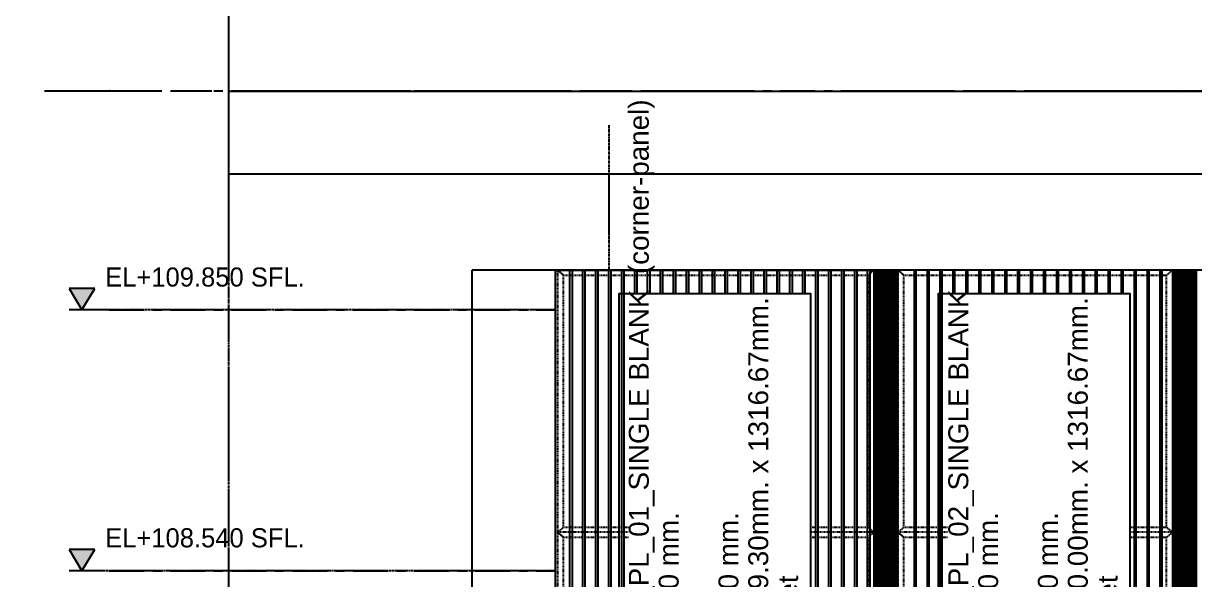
# Model space of a CAD drawing. Header units: millimetres. Extents: x 663313 to 1226001, y 1431724 to 1620898.
# Drawn here: x 798825 to 804707, y 1516100 to 1518894 of the extents above; entities that cross this region are included whole.
import ezdxf
from ezdxf.enums import TextEntityAlignment as Align

# ---------------------------------------------------------------- set-up
doc = ezdxf.new("R2010")
doc.units = ezdxf.units.MM
for name, pattern in [('CENTER', [50.8, 31.75, -6.35, 6.35, -6.35]), ('DPA_Grid _ Level 100', [1000, 550, -160, 130, -160]), ('Grid Line', [22.225, 12.7, -3.175, 3.175, -3.175]), ('HIDDEN', [0.375, 0.25, -0.125]), ('TA_GL_000.70000', [1.925, 0.7, -0.175, 0.175, -0.175, 0.7]), ('TA_HL_001.00000', [6.5, 3.55, -2.95]), ('XKITLINE00', [0]), ('XKITLINE02', [4, 2, -2])]:
    doc.linetypes.add(name, pattern=pattern)
doc.layers.get('Defpoints').update_dxf_attribs({"color": 140})
doc.layers.add('000 - 0_HIDE_OBJ_FRAMING_DEF_SUB', color=1, linetype='Continuous', plot=False)
for name, color, linetype in [('000 - 0_SYM_DWG_GRIDLINE_MAIN_COLOR_251', 251, 'Continuous'), ('000 - 0_SYM_DWG_LEVEL_MAIN_COLOR_2', 2, 'Continuous'), ('000 - 0_SYM_DWG_LEVEL_TEXT', 3, 'Continuous'), ('000 - 0_SYM_DWG_SLOPE-SYM_TEXT_COLOR_3', 3, 'Continuous'), ('000 - ESTIMATE_ASPG_WIPEOUT_', 250, 'Continuous'), ('000 - GRID', 251, 'CENTER'), ('010 - ASPG_EXTR_MAIN_COLOR_2', 2, 'Continuous'), ('010 - ASPG_EXTR_WIPEOUT_', 250, 'Continuous'), ('010 - ASPG_FRAMING_MAIN_COLOR_1', 1, 'Continuous'), ('010 - ASPG_FRAMING_SUB_COLOR_2', 1, 'Continuous'), ('DIM', 1, 'Continuous'), ('REVISE', 3, 'Continuous')]:
    doc.layers.add(name, color=color, linetype=linetype)
doc.layers.add('000 - ESTIMATE_ASPG_MAIN_COLOR_6', color=6, linetype='Continuous', true_color=0xff00ff)
doc.layers.add('000 - ESTIMATE_ASPG_TEXT_COLOR_1', color=1, linetype='Continuous', true_color=0xff0000)
doc.layers.add('000_AREA_ASPG_AREA_HATCH_', color=7, linetype='Continuous', true_color=0xff8700, plot=False)
doc.layers.add('000_AREA_ASPG_AREA_MAIN_COLOR_1', color=7, linetype='Continuous', true_color=0xff8700, plot=False)
for name, color, linetype, lineweight in [('A-FLOR-E', 2, 'Continuous', 9), ('A-GENM', 29, 'Continuous', 9), ('Part', 2, 'Continuous', 0)]:
    doc.layers.add(name, color=color, linetype=linetype, lineweight=lineweight)
doc.styles.add('_Arial', font='arial.ttf')
doc.styles.add('ANGSANA', font='angsana.shx', dxfattribs={"width": 0.9})
doc.styles.add('Arial', font='arial.ttf')
doc.styles.add('Arial_1', font='arial.ttf', dxfattribs={"height": 125})
doc.styles.add('TA', font='', dxfattribs={"height": 4.5})
doc.styles.get('TA').set_extended_font_data('Cordia New')
doc.dimstyles.new('Dim - 40 - Cen', dxfattribs={"dimscale": 0.04, "dimtxt": 3, "dimasz": 1, "dimexe": 0, "dimexo": 2.5, "dimgap": 1.5, "dimtad": 1, "dimdec": 0, "dimlfac": 1000, "dimzin": 1, "dimdsep": 46, "dimtxsty": 'Arial', "dimblk": 'CEN1', "dimcen": 0.09, "dimclrd": 1, "dimclre": 49, "dimclrt": 3, "dimadec": 0, "dimazin": 0, "dimtfac": 1, "dimtdec": 0, "dimtix": 1, "dimtofl": 0, "dimtmove": 2, "dimatfit": 3, "dimfxl": 1, "dimtfill": 1, "dimtfillclr": 256, "dimtolj": 1, "dimtzin": 0, "dimarcsym": 0})
doc.dimstyles.new('Dim - 40 - End', dxfattribs={"dimscale": 0.04, "dimtxt": 3, "dimasz": 1, "dimexe": 0, "dimexo": 2.5, "dimgap": 1.5, "dimtad": 1, "dimdec": 0, "dimlfac": 1000, "dimzin": 1, "dimdsep": 46, "dimtxsty": 'Arial', "dimblk": 'END', "dimcen": 0.09, "dimclrd": 1, "dimclre": 49, "dimclrt": 3, "dimadec": 0, "dimazin": 0, "dimtfac": 1, "dimtdec": 0, "dimtix": 1, "dimtofl": 0, "dimtmove": 2, "dimatfit": 3, "dimfxl": 1, "dimtfill": 1, "dimtfillclr": 256, "dimtolj": 1, "dimtzin": 0, "dimarcsym": 0})

# ---------------------------------------------------------------- blocks, each defined once
blk = doc.blocks.new('*U4804')
at = {"layer": '000 - 0_SYM_DWG_LEVEL_MAIN_COLOR_2'}
blk.add_hatch(color=256, dxfattribs=at).paths.add_polyline_path([(-80.41, 5.18), (-83.4, 0), (-86.39, 5.18)])
blk.add_point((0, 0))
at = {"layer": '000 - 0_SYM_DWG_GRIDLINE_MAIN_COLOR_251'}
blk.add_lwpolyline([(-83.4, 0), (-23.4, 0), (-18.9, 0), (-14.4, 0)], dxfattribs=at)
at = {"layer": '000 - 0_SYM_DWG_LEVEL_MAIN_COLOR_2', "lineweight": 25}
for p, q in [((-80.41, 5.18), (-86.39, 5.18)), ((-86.39, 5.18), (-83.4, 0)), ((-83.4, 0), (-80.41, 5.18))]:
    blk.add_line(p, q, dxfattribs=at)
at = {"layer": '000 - 0_SYM_DWG_LEVEL_TEXT', "style": 'Arial_1'}
for tag, p in [('LV_NAME_1', (-79.18, 11.92)), ('LV_NAME_2', (-79.19, 6.83)), ('LV_NAME_3', (-79.2, 1.74))]:
    blk.add_attdef(tag, p, '', height=3, dxfattribs=at)
blk = doc.blocks.new('*U4805')
at = {"layer": '000 - 0_SYM_DWG_GRIDLINE_MAIN_COLOR_251', "color": 0, "linetype": 'ByBlock', "ltscale": 5}
blk.add_line((20, 0), (-215, 0), dxfattribs=at)
at = {"layer": '000 - 0_SYM_DWG_GRIDLINE_MAIN_COLOR_251', "color": 3}
blk.add_point((-195, 0), dxfattribs=at)
at = {"style": 'TA', "flags": 1}
blk.add_attdef('LOCATION', (6, -6), '', height=4.5, rotation=270, dxfattribs=at)
at = {"layer": '000 - 0_SYM_DWG_SLOPE-SYM_TEXT_COLOR_3', "style": 'Arial'}
blk.add_attdef('GRID-HEAD', text='', height=4, rotation=90, dxfattribs=at).set_placement((40, 0), align=Align.MIDDLE_CENTER)
blk = doc.blocks.new('*U4807')
at = {"layer": '000 - 0_SYM_DWG_GRIDLINE_MAIN_COLOR_251', "color": 0, "linetype": 'ByBlock', "ltscale": 5}
blk.add_line((12, 0), (-308, 0), dxfattribs=at)
at = {"layer": '000 - 0_SYM_DWG_GRIDLINE_MAIN_COLOR_251', "color": 0}
blk.add_point((0, 0), dxfattribs=at)
at = {"style": 'TA', "flags": 1}
blk.add_attdef('LOCATION', (6, -6), '', height=4.5, rotation=270, dxfattribs=at)
blk = doc.blocks.new('W-1-PP18-ST_ENT4_REV00_20260602-143416_ELEVATION_1_DIMS')
at = {"color": 6, "xscale": 50, "yscale": 50, "zscale": 50}
for p, values in [((-600, 110950), {'LV_NAME_1': 'ENTRANCE 4', 'LV_NAME_2': 'UPPER ROOF LEVEL', 'LV_NAME_3': 'FFL +110.950 m.'}), ((-600, 109850), {'LV_NAME_1': 'ENTRANCE 4', 'LV_NAME_2': 'TOP OF BEAM LEVEL', 'LV_NAME_3': 'SFL +109.850 m.'}), ((-600, 108540), {'LV_NAME_1': 'ENTRANCE 4', 'LV_NAME_2': 'TOP OF BEAM LEVEL', 'LV_NAME_3': 'SFL +108.540 m.'})]:
    blk.add_blockref('*U4804', p, dxfattribs=at).add_auto_attribs(values)
at = {"layer": '000 - GRID', "linetype": 'TA_GL_000.70000', "xscale": 50, "yscale": 50, "zscale": 50}
for name, p, rotation in [('*U4805', (0, 101200), 270), ('*U4807', (0, 110950), 180), ('*U4807', (0, 109850), 180), ('*U4807', (0, 108540), 180)]:
    blk.add_blockref(name, p, dxfattribs=dict(at, rotation=rotation))
blk = doc.blocks.new('CEN1')
at = {"color": 1}
for p, q in [((1.5, 0), (-1.5, 0)), ((0, 1.5), (0, -1.5))]:
    blk.add_line(p, q, dxfattribs=at)
at = {"color": 3}
blk.add_circle((0, 0), 0.75, dxfattribs=at)
blk = doc.blocks.new('*D5184')
at = {"layer": '000 - 0_HIDE_OBJ_FRAMING_DEF_SUB', "color": 49, "lineweight": -2, "transparency": 16777216}
for p, q in [((0, 110274.7), (0, 110533.2)), ((1910, 110274.7), (1910, 110533.2))]:
    blk.add_line(p, q, dxfattribs=at)
at = {"layer": '000 - 0_HIDE_OBJ_FRAMING_DEF_SUB', "color": 1, "lineweight": -2, "transparency": 16777216}
blk.add_line((0, 110533.2), (1910, 110533.2), dxfattribs=at)
at = {"layer": 'Defpoints', "color": 0, "transparency": 16777216}
for p in [(1910, 110533.2), (0, 110274.6), (1910, 110274.6)]:
    blk.add_point(p, dxfattribs=at)
at = {"layer": '000 - 0_HIDE_OBJ_FRAMING_DEF_SUB', "color": 1, "lineweight": -2, "transparency": 16777216, "xscale": 0.04, "yscale": 0.04, "zscale": 0.04, "rotation": 180}
blk.add_blockref('CEN1', (0, 110533.2), dxfattribs=at)
at = {"layer": '000 - 0_HIDE_OBJ_FRAMING_DEF_SUB', "color": 1, "lineweight": -2, "transparency": 16777216, "xscale": 0.04, "yscale": 0.04, "zscale": 0.04}
blk.add_blockref('CEN1', (1910, 110533.2), dxfattribs=at)
at = {"layer": '000 - 0_HIDE_OBJ_FRAMING_DEF_SUB', "color": 3, "transparency": 16777216, "insert": (955, 110533.4), "char_height": 0.12, "attachment_point": 5, "style": 'Arial', "bg_fill": 3, "box_fill_scale": 1.1, "bg_fill_color": 256, "bg_fill_true_color": 13158600, "bg_fill_transparency": 0}
blk.add_mtext('\\A1;1910000', dxfattribs=at)
blk = doc.blocks.new('*D5185')
at = {"layer": '000 - 0_HIDE_OBJ_FRAMING_DEF_SUB', "color": 49, "lineweight": -2, "transparency": 16777216}
for p, q in [((1910, 110226.2), (1910, 110533.2)), ((4932, 110226.2), (4932, 110533.2))]:
    blk.add_line(p, q, dxfattribs=at)
at = {"layer": '000 - 0_HIDE_OBJ_FRAMING_DEF_SUB', "color": 1, "lineweight": -2, "transparency": 16777216}
blk.add_line((1910, 110533.2), (4932, 110533.2), dxfattribs=at)
at = {"layer": 'Defpoints', "color": 0, "transparency": 16777216}
for p in [(4932, 110533.2), (1910, 110226.1), (4932, 110226.1)]:
    blk.add_point(p, dxfattribs=at)
at = {"layer": '000 - 0_HIDE_OBJ_FRAMING_DEF_SUB', "color": 1, "lineweight": -2, "transparency": 16777216, "xscale": 0.04, "yscale": 0.04, "zscale": 0.04, "rotation": 180}
blk.add_blockref('CEN1', (1910, 110533.2), dxfattribs=at)
at = {"layer": '000 - 0_HIDE_OBJ_FRAMING_DEF_SUB', "color": 1, "lineweight": -2, "transparency": 16777216, "xscale": 0.04, "yscale": 0.04, "zscale": 0.04}
blk.add_blockref('CEN1', (4932, 110533.2), dxfattribs=at)
at = {"layer": '000 - 0_HIDE_OBJ_FRAMING_DEF_SUB', "color": 3, "transparency": 16777216, "insert": (3421, 110533.4), "char_height": 0.12, "attachment_point": 5, "style": 'Arial', "bg_fill": 3, "box_fill_scale": 1.1, "bg_fill_color": 256, "bg_fill_true_color": 13158600, "bg_fill_transparency": 0}
blk.add_mtext('\\A1;3022000', dxfattribs=at)
blk = doc.blocks.new('END')
at = {"color": 1}
for p, q in [((2, 0), (-2, 0)), ((0, 2), (0, -2))]:
    blk.add_line(p, q, dxfattribs=at)
at = {"color": 3}
blk.add_line((-1, -1), (1, 1), dxfattribs=at)
blk = doc.blocks.new('*D5172')
at = {"layer": '000 - 0_HIDE_OBJ_FRAMING_DEF_SUB', "color": 49, "lineweight": -2, "transparency": 16777216}
for p, q in [((1357, 108540), (1222.2, 108540)), ((1357, 108140), (1222.2, 108140))]:
    blk.add_line(p, q, dxfattribs=at)
at = {"layer": '000 - 0_HIDE_OBJ_FRAMING_DEF_SUB', "color": 1, "lineweight": -2, "transparency": 16777216}
blk.add_line((1222.2, 108140), (1222.2, 108540), dxfattribs=at)
at = {"layer": 'Defpoints', "color": 0, "transparency": 16777216}
for p in [(1222.2, 108540), (1357.1, 108540), (1357.1, 108140)]:
    blk.add_point(p, dxfattribs=at)
at = {"layer": '000 - 0_HIDE_OBJ_FRAMING_DEF_SUB', "color": 1, "lineweight": -2, "transparency": 16777216, "xscale": 0.04, "yscale": 0.04, "zscale": 0.04}
for p, rotation in [((1222.2, 108540), 90), ((1222.2, 108140), 270)]:
    blk.add_blockref('END', p, dxfattribs=dict(at, rotation=rotation))
at = {"layer": '000 - 0_HIDE_OBJ_FRAMING_DEF_SUB', "color": 3, "transparency": 16777216, "insert": (1222.1, 108340), "char_height": 0.12, "attachment_point": 5, "rotation": 90, "style": 'Arial', "bg_fill": 3, "box_fill_scale": 1.1, "bg_fill_color": 256, "bg_fill_true_color": 13158600, "bg_fill_transparency": 0}
blk.add_mtext('\\A1;400000', dxfattribs=at)
blk = doc.blocks.new('*D5173')
at = {"layer": '000 - 0_HIDE_OBJ_FRAMING_DEF_SUB', "color": 49, "lineweight": -2, "transparency": 16777216}
for p, q in [((0, 110440), (0, 110949.4)), ((14800, 110440), (14800, 110949.4))]:
    blk.add_line(p, q, dxfattribs=at)
at = {"layer": '000 - 0_HIDE_OBJ_FRAMING_DEF_SUB', "color": 1, "lineweight": -2, "transparency": 16777216}
blk.add_line((0, 110949.4), (14800, 110949.4), dxfattribs=at)
at = {"layer": 'Defpoints', "color": 0, "transparency": 16777216}
for p in [(14800, 110949.4), (0, 110439.9), (14800, 110439.9)]:
    blk.add_point(p, dxfattribs=at)
at = {"layer": '000 - 0_HIDE_OBJ_FRAMING_DEF_SUB', "color": 1, "lineweight": -2, "transparency": 16777216, "xscale": 0.04, "yscale": 0.04, "zscale": 0.04, "rotation": 180}
blk.add_blockref('CEN1', (0, 110949.4), dxfattribs=at)
at = {"layer": '000 - 0_HIDE_OBJ_FRAMING_DEF_SUB', "color": 1, "lineweight": -2, "transparency": 16777216, "xscale": 0.04, "yscale": 0.04, "zscale": 0.04}
blk.add_blockref('CEN1', (14800, 110949.4), dxfattribs=at)
at = {"layer": '000 - 0_HIDE_OBJ_FRAMING_DEF_SUB', "color": 3, "transparency": 16777216, "insert": (7400, 110949.5), "char_height": 0.12, "attachment_point": 5, "style": 'Arial', "bg_fill": 3, "box_fill_scale": 1.1, "bg_fill_color": 256, "bg_fill_true_color": 13158600, "bg_fill_transparency": 0}
blk.add_mtext('\\A1;14800000', dxfattribs=at)
blk = doc.blocks.new('GM_Louver Grill Vertical Z1 - Z Profile-V42-ENT 4 ELE-1 sheet')
at = {"layer": 'A-GENM'}
blk.add_line((1800304.2, 105898.4), (1800304.2, 110050), dxfattribs=at)
blk = doc.blocks.new('2')
at = {"color": 1}
for p, q in [((1799028.8, 110050), (1799028.8, 105902.3)), ((1800429.2, 110000), (1799028.8, 110000)), ((1800429.2, 105902.3), (1800429.2, 110050)), ((1800529.2, 105952.3), (1800529.2, 110050)), ((1800529.2, 110000), (1801929.2, 110000)), ((1801929.2, 110050), (1801929.2, 105902.3))]:
    blk.add_line(p, q, dxfattribs=at)
for points in [[(1800479.2, 110050), (1798978.8, 110050), (1798978.8, 105902.3), (1800479.2, 105902.3)], [(1800479.2, 110050), (1801979.2, 110050), (1801979.2, 105902.3), (1800479.2, 105902.3)], [(1803479.2, 110050), (1801979.2, 110050), (1801979.2, 105902.3), (1803479.2, 105902.3)]]:
    blk.add_lwpolyline(points, close=True, dxfattribs=at)
at = {"layer": 'A-GENM'}
for p in [(-1200, 0), (-1125, 0), (-1050, 0), (-975, 0), (-900, 0), (-825, 0), (-750, 0), (-675, 0), (-600, 0), (-525, 0), (-450, 0), (-375, 0), (-300, 0), (-225, 0), (-150, 0), (-75, 0), (0, 0), (75, 0), (300, 0), (375, 0), (450, 0), (525, 0), (600, 0), (675, 0), (750, 0), (825, 0), (900, 0), (975, 0), (1050, 0), (1125, 0), (1200, 0), (1275, 0), (1350, 0), (1425, 0), (1500, 0), (1575, 0)]:
    blk.add_blockref('GM_Louver Grill Vertical Z1 - Z Profile-V42-ENT 4 ELE-1 sheet', p, dxfattribs=at)
blk = doc.blocks.new('*D5174')
at = {"layer": '000 - 0_HIDE_OBJ_FRAMING_DEF_SUB', "color": 49, "lineweight": -2, "transparency": 16777216}
for p, q in [((1760, 108536.6), (1760, 108634.8)), ((2060, 108536.6), (2060, 108634.8))]:
    blk.add_line(p, q, dxfattribs=at)
at = {"layer": '000 - 0_HIDE_OBJ_FRAMING_DEF_SUB', "color": 1, "lineweight": -2, "transparency": 16777216}
blk.add_line((1760, 108634.8), (2060, 108634.8), dxfattribs=at)
at = {"layer": 'Defpoints', "color": 0, "transparency": 16777216}
for p in [(2060, 108634.8), (1760, 108536.5), (2060, 108536.5)]:
    blk.add_point(p, dxfattribs=at)
at = {"layer": '000 - 0_HIDE_OBJ_FRAMING_DEF_SUB', "color": 1, "lineweight": -2, "transparency": 16777216, "xscale": 0.04, "yscale": 0.04, "zscale": 0.04, "rotation": 180}
blk.add_blockref('END', (1760, 108634.8), dxfattribs=at)
at = {"layer": '000 - 0_HIDE_OBJ_FRAMING_DEF_SUB', "color": 1, "lineweight": -2, "transparency": 16777216, "xscale": 0.04, "yscale": 0.04, "zscale": 0.04}
blk.add_blockref('END', (2060, 108634.8), dxfattribs=at)
at = {"layer": '000 - 0_HIDE_OBJ_FRAMING_DEF_SUB', "color": 3, "transparency": 16777216, "insert": (1910, 108634.9), "char_height": 0.12, "attachment_point": 5, "style": 'Arial', "bg_fill": 3, "box_fill_scale": 1.1, "bg_fill_color": 256, "bg_fill_true_color": 13158600, "bg_fill_transparency": 0}
blk.add_mtext('\\A1;300001', dxfattribs=at)
blk = doc.blocks.new('*D5176')
at = {"layer": '000 - 0_HIDE_OBJ_FRAMING_DEF_SUB', "color": 49, "lineweight": -2, "transparency": 16777216}
for p, q in [((2335, 108558.8), (2335, 108634.8)), ((4507, 108528.9), (4507, 108634.8))]:
    blk.add_line(p, q, dxfattribs=at)
at = {"layer": '000 - 0_HIDE_OBJ_FRAMING_DEF_SUB', "color": 1, "lineweight": -2, "transparency": 16777216}
blk.add_line((2335, 108634.8), (4507, 108634.8), dxfattribs=at)
at = {"layer": 'Defpoints', "color": 0, "transparency": 16777216}
for p in [(4507, 108634.8), (2335, 108558.7), (4507, 108528.8)]:
    blk.add_point(p, dxfattribs=at)
at = {"layer": '000 - 0_HIDE_OBJ_FRAMING_DEF_SUB', "color": 1, "lineweight": -2, "transparency": 16777216, "xscale": 0.04, "yscale": 0.04, "zscale": 0.04, "rotation": 180}
blk.add_blockref('END', (2335, 108634.8), dxfattribs=at)
at = {"layer": '000 - 0_HIDE_OBJ_FRAMING_DEF_SUB', "color": 1, "lineweight": -2, "transparency": 16777216, "xscale": 0.04, "yscale": 0.04, "zscale": 0.04}
blk.add_blockref('END', (4507, 108634.8), dxfattribs=at)
at = {"layer": '000 - 0_HIDE_OBJ_FRAMING_DEF_SUB', "color": 3, "transparency": 16777216, "insert": (3421, 108634.9), "char_height": 0.12, "attachment_point": 5, "style": 'Arial', "bg_fill": 3, "box_fill_scale": 1.1, "bg_fill_color": 256, "bg_fill_true_color": 13158600, "bg_fill_transparency": 0}
blk.add_mtext('\\A1;2172000', dxfattribs=at)
blk = doc.blocks.new('*D5177')
at = {"layer": '000 - 0_HIDE_OBJ_FRAMING_DEF_SUB', "color": 49, "lineweight": -2, "transparency": 16777216}
for p, q in [((4782, 108506.8), (4782, 108634.8)), ((5082, 108508), (5082, 108634.8))]:
    blk.add_line(p, q, dxfattribs=at)
at = {"layer": '000 - 0_HIDE_OBJ_FRAMING_DEF_SUB', "color": 1, "lineweight": -2, "transparency": 16777216}
blk.add_line((4782, 108634.8), (5082, 108634.8), dxfattribs=at)
at = {"layer": 'Defpoints', "color": 0, "transparency": 16777216}
for p in [(5082, 108634.8), (4782, 108506.7), (5082, 108507.9)]:
    blk.add_point(p, dxfattribs=at)
at = {"layer": '000 - 0_HIDE_OBJ_FRAMING_DEF_SUB', "color": 1, "lineweight": -2, "transparency": 16777216, "xscale": 0.04, "yscale": 0.04, "zscale": 0.04, "rotation": 180}
blk.add_blockref('END', (4782, 108634.8), dxfattribs=at)
at = {"layer": '000 - 0_HIDE_OBJ_FRAMING_DEF_SUB', "color": 1, "lineweight": -2, "transparency": 16777216, "xscale": 0.04, "yscale": 0.04, "zscale": 0.04}
blk.add_blockref('END', (5082, 108634.8), dxfattribs=at)
at = {"layer": '000 - 0_HIDE_OBJ_FRAMING_DEF_SUB', "color": 3, "transparency": 16777216, "insert": (4932, 108634.9), "char_height": 0.12, "attachment_point": 5, "style": 'Arial', "bg_fill": 3, "box_fill_scale": 1.1, "bg_fill_color": 256, "bg_fill_true_color": 13158600, "bg_fill_transparency": 0}
blk.add_mtext('\\A1;300001', dxfattribs=at)
blk = doc.blocks.new('*D5180')
at = {"layer": '000 - 0_HIDE_OBJ_FRAMING_DEF_SUB', "color": 49, "lineweight": -2, "transparency": 16777216}
for p, q in [((1396.4, 109850), (1222.2, 109850)), ((1396.4, 108540), (1222.2, 108540))]:
    blk.add_line(p, q, dxfattribs=at)
at = {"layer": '000 - 0_HIDE_OBJ_FRAMING_DEF_SUB', "color": 1, "lineweight": -2, "transparency": 16777216}
blk.add_line((1222.2, 108540), (1222.2, 109850), dxfattribs=at)
at = {"layer": 'Defpoints', "color": 0, "transparency": 16777216}
for p in [(1222.2, 109850), (1396.5, 109850), (1396.5, 108540)]:
    blk.add_point(p, dxfattribs=at)
at = {"layer": '000 - 0_HIDE_OBJ_FRAMING_DEF_SUB', "color": 1, "lineweight": -2, "transparency": 16777216, "xscale": 0.04, "yscale": 0.04, "zscale": 0.04}
for p, rotation in [((1222.2, 109850), 90), ((1222.2, 108540), 270)]:
    blk.add_blockref('END', p, dxfattribs=dict(at, rotation=rotation))
at = {"layer": '000 - 0_HIDE_OBJ_FRAMING_DEF_SUB', "color": 3, "transparency": 16777216, "insert": (1222.1, 109195), "char_height": 0.12, "attachment_point": 5, "rotation": 90, "style": 'Arial', "bg_fill": 3, "box_fill_scale": 1.1, "bg_fill_color": 256, "bg_fill_true_color": 13158600, "bg_fill_transparency": 0}
blk.add_mtext('\\A1;1310000', dxfattribs=at)
blk = doc.blocks.new('*D5181')
at = {"layer": '000 - 0_HIDE_OBJ_FRAMING_DEF_SUB', "color": 49, "lineweight": -2, "transparency": 16777216}
for p, q in [((1726.9, 110050), (1222.2, 110050)), ((1436.3, 109850), (1222.2, 109850))]:
    blk.add_line(p, q, dxfattribs=at)
at = {"layer": '000 - 0_HIDE_OBJ_FRAMING_DEF_SUB', "color": 1, "lineweight": -2, "transparency": 16777216}
blk.add_line((1222.2, 109850), (1222.2, 110050), dxfattribs=at)
at = {"layer": 'Defpoints', "color": 0, "transparency": 16777216}
for p in [(1222.2, 110050), (1727, 110050), (1436.4, 109850)]:
    blk.add_point(p, dxfattribs=at)
at = {"layer": '000 - 0_HIDE_OBJ_FRAMING_DEF_SUB', "color": 1, "lineweight": -2, "transparency": 16777216, "xscale": 0.04, "yscale": 0.04, "zscale": 0.04}
for p, rotation in [((1222.2, 110050), 90), ((1222.2, 109850), 270)]:
    blk.add_blockref('END', p, dxfattribs=dict(at, rotation=rotation))
at = {"layer": '000 - 0_HIDE_OBJ_FRAMING_DEF_SUB', "color": 3, "transparency": 16777216, "insert": (1222.1, 109950), "char_height": 0.12, "attachment_point": 5, "rotation": 90, "style": 'Arial', "bg_fill": 3, "box_fill_scale": 1.1, "bg_fill_color": 256, "bg_fill_true_color": 13158600, "bg_fill_transparency": 0}
blk.add_mtext('\\A1;200000', dxfattribs=at)
blk = doc.blocks.new('LEV-SEC')
at = {"layer": '000 - 0_HIDE_OBJ_FRAMING_DEF_SUB'}
blk.add_hatch(color=256, dxfattribs=at).paths.add_polyline_path([(-1.62, 2.67), (0, 0), (1.62, 2.67)])
for p, q in [((-1.62, 2.67), (0, 0)), ((1.62, 2.67), (-1.62, 2.67)), ((0, 0), (1.62, 2.67)), ((1.62, 0), (-1.62, 0))]:
    blk.add_line(p, q, dxfattribs=at)
at = {"layer": '000 - 0_HIDE_OBJ_FRAMING_DEF_SUB', "style": 'ANGSANA'}
blk.add_attdef('ELEVATION', text='', height=2.4, dxfattribs=at).set_placement((2.91, 2.21), align=Align.BOTTOM_LEFT)
blk = doc.blocks.new('W-1-PP18-ST_ENT4_REV00_20260602-144452_ELEVATION_1_EX')
at = {"layer": '000 - 0_HIDE_OBJ_FRAMING_DEF_SUB', "linetype": 'DPA_Grid _ Level 100'}
for p, q in [((0, 100013.4859), (0, 116578.2687)), ((-9926.2782, 110950), (32047.7924, 110950))]:
    blk.add_line(p, q, dxfattribs=at)
blk = doc.blocks.new('*U5256')
blk.add_wipeout([(50, 0), (1450, 0), (1450, 3950), (50, 3950)]).dxf.layer = '010 - ASPG_EXTR_WIPEOUT_'
at = {"layer": '010 - ASPG_EXTR_MAIN_COLOR_2'}
for points in [[(141.5, 0), (151.7, 0), (151.7, 3950), (141.5, 3950)], [(206.5, 0), (216.7, 0), (216.7, 3950), (206.5, 3950)], [(271.5, 0), (281.7, 0), (281.7, 3950), (271.5, 3950)], [(336.5, 0), (346.7, 0), (346.7, 3950), (336.5, 3950)], [(401.5, 0), (411.7, 0), (411.7, 3950), (401.5, 3950)], [(466.5, 0), (476.7, 0), (476.7, 3950), (466.5, 3950)], [(531.5, 0), (541.7, 0), (541.7, 3950), (531.5, 3950)], [(596.5, 0), (606.7, 0), (606.7, 3950), (596.5, 3950)], [(661.5, 0), (671.7, 0), (671.7, 3950), (661.5, 3950)], [(726.5, 0), (736.7, 0), (736.7, 3950), (726.5, 3950)], [(791.5, 0), (801.7, 0), (801.7, 3950), (791.5, 3950)], [(856.5, 0), (866.7, 0), (866.7, 3950), (856.5, 3950)], [(921.5, 0), (931.7, 0), (931.7, 3950), (921.5, 3950)], [(986.5, 0), (996.7, 0), (996.7, 3950), (986.5, 3950)], [(1051.5, 0), (1061.7, 0), (1061.7, 3950), (1051.5, 3950)], [(1116.5, 0), (1126.7, 0), (1126.7, 3950), (1116.5, 3950)], [(1181.5, 0), (1191.7, 0), (1191.7, 3950), (1181.5, 3950)], [(1246.5, 0), (1256.7, 0), (1256.7, 3950), (1246.5, 3950)], [(1311.5, 0), (1321.7, 0), (1321.7, 3950), (1311.5, 3950)], [(1376.5, 0), (1386.7, 0), (1386.7, 3950), (1376.5, 3950)]]:
    blk.add_lwpolyline(points, close=True, dxfattribs=at)
at = {"layer": '010 - ASPG_FRAMING_SUB_COLOR_2'}
blk.add_lwpolyline([(50, 0), (1450, 0), (1450, 3950), (50, 3950)], close=True, dxfattribs=at)
for points in [[(-50, 0), (50, 0), (50, 3950), (-50, 3950)], [(1450, 0), (1550, 0), (1550, 3950), (1450, 3950)]]:
    blk.add_wipeout(points).dxf.layer = '010 - ASPG_EXTR_WIPEOUT_'
at = {"layer": '010 - ASPG_FRAMING_MAIN_COLOR_1'}
for points in [[(-50, 0), (-40, 0), (-40, 3950), (-50, 3950)], [(40, 0), (50, 0), (50, 3950), (40, 3950)], [(1450, 0), (1460, 0), (1460, 3950), (1450, 3950)], [(1540, 0), (1550, 0), (1550, 3950), (1540, 3950)]]:
    blk.add_lwpolyline(points, close=True, dxfattribs=at)
at = {"layer": '010 - ASPG_FRAMING_SUB_COLOR_2'}
for points in [[(-50, 0), (50, 0), (50, 3950), (-50, 3950)], [(1450, 0), (1550, 0), (1550, 3950), (1450, 3950)]]:
    blk.add_lwpolyline(points, close=True, dxfattribs=at)
blk = doc.blocks.new('*U5254')
blk.add_wipeout([(50, 0), (1659.3, 0), (1659.3, 3950), (50, 3950)]).dxf.layer = '010 - ASPG_EXTR_WIPEOUT_'
at = {"layer": '010 - ASPG_EXTR_MAIN_COLOR_2'}
for points in [[(81.6, 0), (91.8, 0), (91.8, 3950), (81.6, 3950)], [(146.6, 0), (156.8, 0), (156.8, 3950), (146.6, 3950)], [(211.6, 0), (221.8, 0), (221.8, 3950), (211.6, 3950)], [(276.6, 0), (286.8, 0), (286.8, 3950), (276.6, 3950)], [(341.6, 0), (351.8, 0), (351.8, 3950), (341.6, 3950)], [(406.6, 0), (416.8, 0), (416.8, 3950), (406.6, 3950)], [(471.6, 0), (481.8, 0), (481.8, 3950), (471.6, 3950)], [(536.6, 0), (546.8, 0), (546.8, 3950), (536.6, 3950)], [(601.6, 0), (611.8, 0), (611.8, 3950), (601.6, 3950)], [(666.6, 0), (676.8, 0), (676.8, 3950), (666.6, 3950)], [(731.6, 0), (741.8, 0), (741.8, 3950), (731.6, 3950)], [(796.6, 0), (806.8, 0), (806.8, 3950), (796.6, 3950)], [(861.6, 0), (871.8, 0), (871.8, 3950), (861.6, 3950)], [(926.6, 0), (936.8, 0), (936.8, 3950), (926.6, 3950)], [(991.6, 0), (1001.8, 0), (1001.8, 3950), (991.6, 3950)], [(1056.6, 0), (1066.8, 0), (1066.8, 3950), (1056.6, 3950)], [(1121.6, 0), (1131.8, 0), (1131.8, 3950), (1121.6, 3950)], [(1186.6, 0), (1196.8, 0), (1196.8, 3950), (1186.6, 3950)], [(1251.6, 0), (1261.8, 0), (1261.8, 3950), (1251.6, 3950)], [(1316.6, 0), (1326.8, 0), (1326.8, 3950), (1316.6, 3950)], [(1381.6, 0), (1391.8, 0), (1391.8, 3950), (1381.6, 3950)], [(1446.6, 0), (1456.8, 0), (1456.8, 3950), (1446.6, 3950)], [(1511.6, 0), (1521.8, 0), (1521.8, 3950), (1511.6, 3950)], [(1576.6, 0), (1586.8, 0), (1586.8, 3950), (1576.6, 3950)]]:
    blk.add_lwpolyline(points, close=True, dxfattribs=at)
at = {"layer": '010 - ASPG_FRAMING_SUB_COLOR_2'}
blk.add_lwpolyline([(50, 0), (1659.3, 0), (1659.3, 3950), (50, 3950)], close=True, dxfattribs=at)
blk.add_wipeout([(-50, 0), (50, 0), (50, 3950), (-50, 3950)]).dxf.layer = '010 - ASPG_EXTR_WIPEOUT_'
at = {"layer": '010 - ASPG_FRAMING_MAIN_COLOR_1'}
for points in [[(-50, 0), (-40, 0), (-40, 3950), (-50, 3950)], [(40, 0), (50, 0), (50, 3950), (40, 3950)]]:
    blk.add_lwpolyline(points, close=True, dxfattribs=at)
at = {"layer": '010 - ASPG_FRAMING_SUB_COLOR_2'}
blk.add_lwpolyline([(-50, 0), (50, 0), (50, 3950), (-50, 3950)], close=True, dxfattribs=at)
blk = doc.blocks.new('*U5338')
at = {"layer": '010 - ASPG_FRAMING_MAIN_COLOR_1', "linetype": 'ByBlock'}
for points in [[(0, 0), (0, 1380), (25, 1350), (25, 30), (0, 0)], [(1316.7, 1380), (0, 1380), (25, 1350), (1291.7, 1350)], [(1316.7, 0), (1316.7, 1380), (1291.7, 1350), (1291.7, 30), (1316.7, 0)], [(25, 30), (1291.7, 30), (1316.7, 0), (0, 0), (25, 30)]]:
    blk.add_lwpolyline(points, close=True, dxfattribs=at)
blk = doc.blocks.new('*U5337')
at = {"layer": '010 - ASPG_FRAMING_MAIN_COLOR_1', "linetype": 'ByBlock'}
for points in [[(0, 0), (0, 1589.3), (25, 1559.3), (25, 30), (0, 0)], [(1316.7, 1589.3), (0, 1589.3), (25, 1559.3), (1291.7, 1559.3)], [(1316.7, 0), (1316.7, 1589.3), (1291.7, 1559.3), (1291.7, 30), (1316.7, 0)], [(25, 30), (1291.7, 30), (1316.7, 0), (0, 0), (25, 30)]]:
    blk.add_lwpolyline(points, close=True, dxfattribs=at)
blk = doc.blocks.new('A$Cd3cf6656')
blk.add_wipeout([(-964.7, -457.4), (1855.6, -457.4), (1855.6, 457.4), (-964.7, 457.4)]).dxf.layer = '000 - ESTIMATE_ASPG_WIPEOUT_'
at = {"layer": '000 - ESTIMATE_ASPG_MAIN_COLOR_6'}
blk.add_lwpolyline([(-964.7, -457.4), (1855.6, -457.4), (1855.6, 507.4), (-964.7, 507.4)], close=True, dxfattribs=at)
at = {"layer": '000 - ESTIMATE_ASPG_TEXT_COLOR_1', "style": '_Arial'}
for s, p in [('LV TYPE', (-914.7, 356.5)), (':', (45, 356.5)), ('LV SINGLE-H', (-914.7, 206.5)), (':', (45, 206.5)), ('LV DOUBLE-H', (-914.7, 56.5)), (':', (45, 56.5)), ('VV_TRIM', (-914.7, -93.5)), (':', (45, -93.5)), ('F W x H x set', (-914.7, -243.5)), (':', (45, -243.5))]:
    blk.add_text(s, height=100, dxfattribs=at).set_placement(p)
for tag, p in [('LV_TYPE_VAL', (138.1, 356.5)), ('LV_SIN-H_VAL', (138.1, 206.5)), ('LV_DOU-H_VAL', (138.1, 56.5)), ('V-TRIM_VAL', (138.1, -93.5)), ('FRAME_VAL', (138.1, -243.5)), ('FRAME_SET', (138.1, -393.5))]:
    blk.add_attdef(tag, p, '', height=100, dxfattribs=at)
blk = doc.blocks.new('*U5415')
at = {"layer": '000_AREA_ASPG_AREA_HATCH_', "transparency": 33554539}
h = blk.add_hatch(dxfattribs=at)
h.set_pattern_fill('ANSI31', color=256)
h.set_pattern_definition([(45, (-24.4354, 3924.1105), (-2.245064, 2.245064), [])])
h.paths.add_polyline_path([(-60, 0), (60, 0), (60, 3950), (-60, 3950)])
at = {"layer": '000_AREA_ASPG_AREA_MAIN_COLOR_1'}
blk.add_lwpolyline([(-60, 0), (60, 0), (60, 3950), (-60, 3950)], close=True, dxfattribs=at)
blk = doc.blocks.new('W-1-PP18-ST_ENT4_REV00_20260602-144432_ELEVATION_1_ST')
at = {"layer": '000 - 0_HIDE_OBJ_FRAMING_DEF_SUB', "linetype": 'Grid Line'}
for p, q in [((0, 104262.6215), (0, 111357.2718)), ((1910, 104919.8892), (1910, 110781.006))]:
    blk.add_line(p, q, dxfattribs=at)
at = {"layer": '000 - 0_HIDE_OBJ_FRAMING_DEF_SUB', "linetype": 'Grid Line', "ltscale": 0.6}
for p, q in [((1759.9995, 109850), (-737.9909, 109850)), ((2055.8806, 108540), (-737.9909, 108540))]:
    blk.add_line(p, q, dxfattribs=at)
at = {"layer": 'A-FLOR-E', "color": 1, "linetype": 'HIDDEN', "ltscale": 20}
blk.add_lwpolyline([(1759.9995, 106350), (1759.9995, 109850), (2060.0006, 109850), (2059.9994, 106350)], close=True, dxfattribs=at)
at = {"layer": 'Part', "linetype": 'XKITLINE00', "lineweight": 0}
for p, q in [((7805, 109850), (2060.0006, 109850)), ((2060.0005, 109450), (4781.9994, 109450)), ((2059.9998, 108540), (4781.9994, 108540))]:
    blk.add_line(p, q, dxfattribs=at)
at = {"layer": 'Part', "linetype": 'XKITLINE02', "lineweight": 0}
blk.add_line((4628.5433, 109450), (4368.5433, 109450), dxfattribs=at)
blk.add_blockref('2', (-1797178.8102, 0))
at = {"layer": 'A-GENM'}
blk.add_blockref('GM_Louver Grill Vertical Z1 - Z Profile-V42-ENT 4 ELE-1 sheet', (-1798453.8102, 0), dxfattribs=at)
at = {"layer": 'DIM', "xscale": 40, "yscale": 40, "zscale": 40}
for p, values in [((-737.9909, 109850), {'ELEVATION': 'EL+109.850 SFL.'}), ((-737.9909, 108540), {'ELEVATION': 'EL+108.540 SFL.'})]:
    blk.add_blockref('LEV-SEC', p, dxfattribs=at).add_auto_attribs(values)
at = {"layer": 'REVISE', "color": 3, "insert": (2263.9021, 109111.3476), "char_height": 120, "attachment_point": 5, "style": 'Arial', "bg_fill": 3, "box_fill_scale": 1.1, "bg_fill_color": 256, "bg_fill_true_color": 13158600, "bg_fill_transparency": 0}
blk.add_mtext('\\A1;C21', dxfattribs=at)
at = {"layer": '000 - 0_HIDE_OBJ_FRAMING_DEF_SUB'}
dim = blk.add_linear_dim(base=(1910, 110533.2351), p1=(0, 110274.6065), p2=(1910, 110274.6065), dimstyle='Dim - 40 - Cen', dxfattribs=at)
dim.commit()
dim.dimension.update_dxf_attribs({"geometry": '*D5184', "text_midpoint": (955, 110533.3564)})
at = {"layer": '000 - 0_HIDE_OBJ_FRAMING_DEF_SUB', "color": 1}
for base, p1, p2, picture, middle in [((2060.00004, 108634.75267), (1759.99945, 108536.46325), (2060.00004, 108536.46315), '*D5174', (1909.99975, 108634.87398)), ((4507, 108634.7527), (2335.0002, 108558.7177), (4507, 108528.8046), '*D5176', (3421.0001, 108634.8739)), ((5082.00004, 108634.75267), (4781.99945, 108506.74171), (5082.00004, 108507.94562), '*D5177', (4931.99974, 108634.87398))]:
    dim = blk.add_linear_dim(base=base, p1=p1, p2=p2, dimstyle='Dim - 40 - End', dxfattribs=at)
    dim.commit()
    dim.dimension.update_dxf_attribs({"geometry": picture, "text_midpoint": middle})
dim = blk.add_linear_dim(base=(1222.2019, 108540), p1=(1357.0794, 108140), p2=(1357.0794, 108540), angle=90, dimstyle='Dim - 40 - End', dxfattribs=at)
dim.commit()
dim.dimension.update_dxf_attribs({"geometry": '*D5172', "text_midpoint": (1222.0806, 108340)})
at = {"layer": 'A-FLOR-E', "color": 1, "linetype": 'HIDDEN', "ltscale": 20}
blk.add_lwpolyline([(4781.9994, 106350), (4781.9994, 109850), (5082.0006, 109850), (5081.9994, 106350)], close=True, dxfattribs=at)
at = {"layer": '000 - 0_HIDE_OBJ_FRAMING_DEF_SUB'}
dim = blk.add_linear_dim(base=(4932, 110533.2351), p1=(1910, 110226.0762), p2=(4932, 110226.0762), dimstyle='Dim - 40 - Cen', dxfattribs=at)
dim.commit()
dim.dimension.update_dxf_attribs({"geometry": '*D5185', "text_midpoint": (3421, 110533.3564)})
at = {"layer": '000 - 0_HIDE_OBJ_FRAMING_DEF_SUB', "color": 1}
dim = blk.add_linear_dim(base=(1222.2019, 109850), p1=(1396.5342, 108540), p2=(1396.5342, 109850), angle=90, dimstyle='Dim - 40 - End', dxfattribs=at)
dim.commit()
dim.dimension.update_dxf_attribs({"geometry": '*D5180', "text_midpoint": (1222.0806, 109195)})
at = {"layer": '000 - 0_HIDE_OBJ_FRAMING_DEF_SUB'}
dim = blk.add_linear_dim(base=(14800, 110949.3952), p1=(0, 110439.853), p2=(14800, 110439.853), dimstyle='Dim - 40 - Cen', dxfattribs=at)
dim.commit()
dim.dimension.update_dxf_attribs({"geometry": '*D5173', "text_midpoint": (7400, 110949.5165)})
at = {"layer": '000 - 0_HIDE_OBJ_FRAMING_DEF_SUB', "color": 1}
dim = blk.add_linear_dim(base=(1222.2019, 110050), p1=(1436.384, 109850), p2=(1726.995, 110050), angle=90, dimstyle='Dim - 40 - End', dxfattribs=at)
dim.commit()
dim.dimension.update_dxf_attribs({"geometry": '*D5181', "text_midpoint": (1222.0806, 109950)})

msp = doc.modelspace()

# ---------------------------------------------------------------- block references
msp.add_blockref('W-1-PP18-ST_ENT4_REV00_20260602-143416_ELEVATION_1_DIMS', (799856.9923, 1407605.0011))

# ---------------------------------------------------------------- next in the draw order: block references
msp.add_blockref('W-1-PP18-ST_ENT4_REV00_20260602-144432_ELEVATION_1_ST', (799856.9923, 1407605.0011))

# ---------------------------------------------------------------- next in the draw order: block references
msp.add_blockref('W-1-PP18-ST_ENT4_REV00_20260602-144452_ELEVATION_1_EX', (799856.9923, 1407605.0011))

# ---------------------------------------------------------------- next in the draw order: block references
msp.add_blockref('*U5256', (803156.9923, 1513705.0011))

# ---------------------------------------------------------------- next in the draw order: block references
at = {"xscale": -1}
msp.add_blockref('*U5254', (803156.9923, 1513705.0011), dxfattribs=at)
msp.add_blockref('*U5256', (804656.9923, 1513705.0011))

# ---------------------------------------------------------------- next in the draw order: block references
at = {"linetype": 'TA_HL_001.00000', "rotation": 90}
for name, p in [('*U5337', (803096.9923, 1516338.3345)), ('*U5338', (804596.9923, 1516338.3345)), ('*U5337', (803096.9923, 1515021.6678)), ('*U5338', (804596.9923, 1515021.6678))]:
    msp.add_blockref(name, p, dxfattribs=at)
for p in [(803156.9923, 1513705.0011), (804656.9923, 1513705.0011)]:
    msp.add_blockref('*U5415', p)

# ---------------------------------------------------------------- next in the draw order: block references
at = {"rotation": 90}
for p, values in [((802322.3423, 1515680.0011), {'LV_TYPE_VAL': 'E1_PL_01_SINGLE BLANK  (corner-panel)', 'LV_SIN-H_VAL': '3950 mm. ', 'LV_DOU-H_VAL': '-', 'V-TRIM_VAL': '3950 mm.', 'FRAME_VAL': '1589.30mm. x 1316.67mm.', 'FRAME_SET': '3 set'}), ((803926.9923, 1515680.0011), {'LV_TYPE_VAL': 'E1_PL_02_SINGLE BLANK', 'LV_SIN-H_VAL': '3950 mm. ', 'LV_DOU-H_VAL': '-', 'V-TRIM_VAL': '3950 mm.', 'FRAME_VAL': '1380.00mm. x 1316.67mm.', 'FRAME_SET': '3 set'})]:
    msp.add_blockref('A$Cd3cf6656', p, dxfattribs=at).add_auto_attribs(values)

doc.saveas('drawing.dxf')
